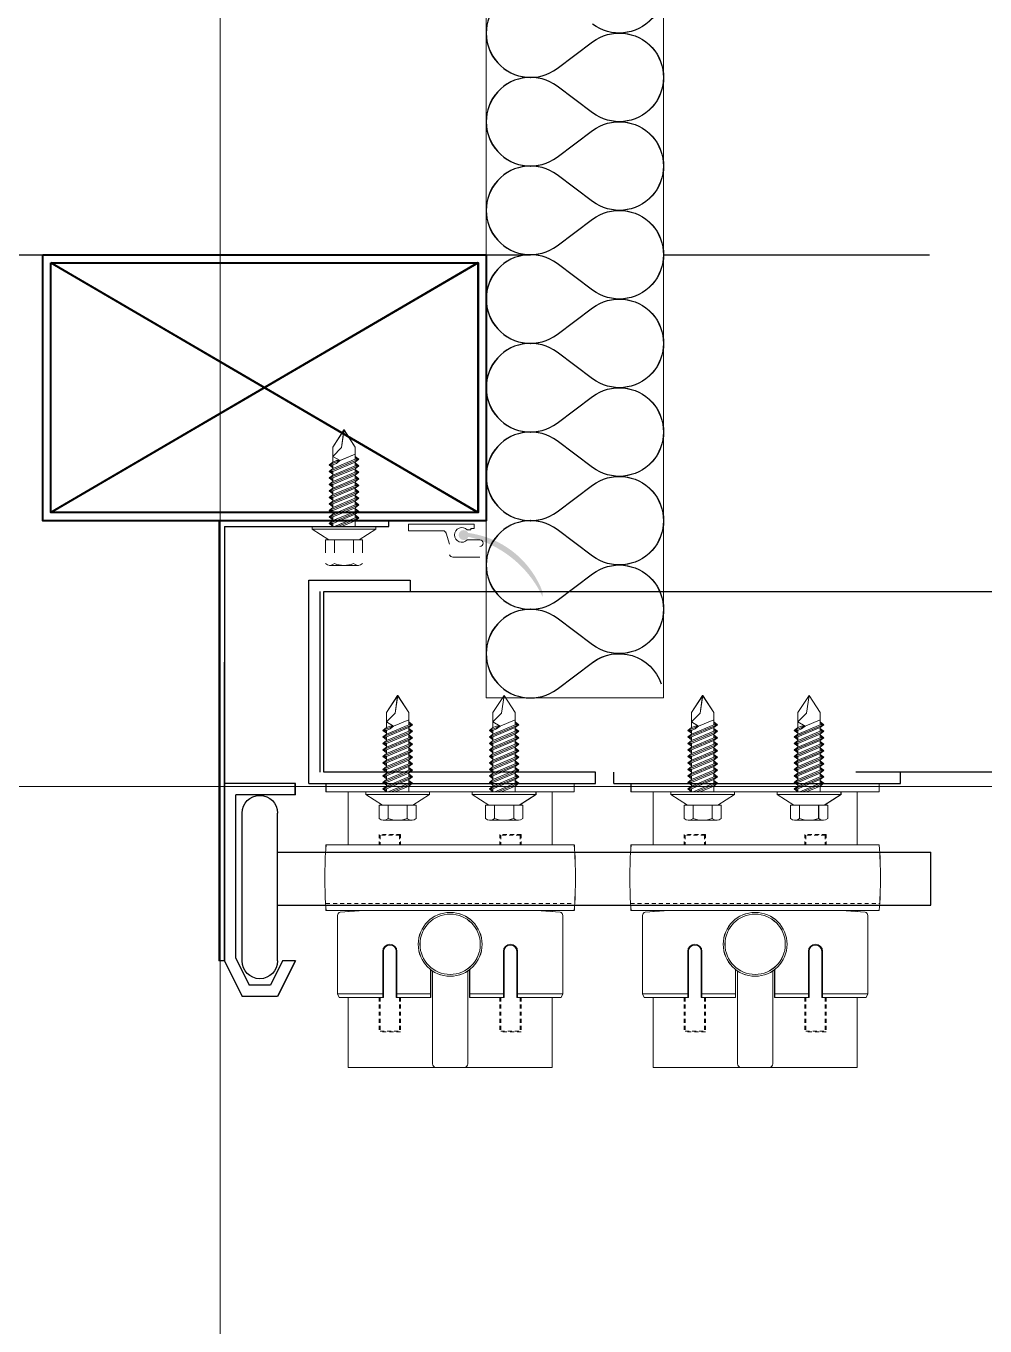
# Model space of a CAD drawing. Header units: millimetres. Extents: x 4739419 to 5837985, y 2291271 to 3446271.
# Drawn here: x 4932707.1 to 4932977.4, y 2426239.2 to 2426605.7 of the extents above; entities that cross this region are included whole.
import ezdxf

# ---------------------------------------------------------------- set-up
doc = ezdxf.new("R2010")
doc.units = ezdxf.units.MM
doc.linetypes.add('XR-평면도$0$HID', pattern=[2, 1.1, -0.9])
doc.linetypes.add('XR-평면도$0$HIDDEN', pattern=[0.375, 0.25, -0.125])
doc.layers.get('0').update_dxf_attribs({"color": 255})
for name, color, linetype, lineweight in [('XR-평면도$0$A-CNTL', 9, 'Continuous', 15), ('XR-평면도$0$A-CONC-LIN1', 9, 'Continuous', 40), ('XR-평면도$0$A-DWXM-SHUT', 9, 'Continuous', 25), ('XR-평면도$0$A-ELEV-LIN3', 9, 'Continuous', 18), ('XR-평면도$0$A-FFXM-EQP', 9, 'Continuous', 15), ('XR-평면도$0$A-WAXM-PANL', 9, 'Continuous', 20), ('XR-평면도$0$A-XXXX-STL', 9, 'Continuous', 25)]:
    doc.layers.add(name, color=color, linetype=linetype, lineweight=lineweight)
doc.layers.add('XR-평면도$0$HAT', color=9, linetype='Continuous')

# ---------------------------------------------------------------- blocks, each defined once
blk = doc.blocks.new('XR-평면도$0$중심선(210216)')
at = {"layer": 'XR-평면도$0$A-CNTL', "ltscale": 300}
blk.add_lwpolyline([(-10000, 90000), (186000, 90000)], dxfattribs=at)
blk = doc.blocks.new('XR-평면도$0$단열재(PANEL)')
at = {"layer": 'XR-평면도$0$HAT'}
for points in [[(-40, 430, 2), (-40, 470)], [(-60, 455, -2), (-60, 495), (-40, 480, 2), (-40, 520), (-60, 505, -2), (-60, 545), (-40, 530, 2), (-40, 570), (-60, 555, -2), (-60, 595), (-40, 580, 2), (-40, 620), (-60, 605, -2), (-60, 645), (-40, 630, 2), (-40, 670), (-60, 655, -2), (-60, 695), (-40, 680, 2), (-40, 720), (-60, 705, -2), (-60, 745), (-40, 730, 2), (-40, 770), (-60, 755, -2), (-60, 795), (-40, 780, 2), (-40, 820), (-60, 805, -2), (-60, 845), (-40, 830, 0.509758), (-1.34, 841.93, 0.509758)]]:
    blk.add_lwpolyline(points, format="xyb", dxfattribs=at)
blk = doc.blocks.new('XR-평면도$0$셔터(9600)230515')
at = {"layer": 'XR-평면도$0$A-FFXM-EQP'}
h = blk.add_hatch(color=256, dxfattribs=at)
h.paths.add_polyline_path([(171.6, 328.74, -0.016306), (169.93, 328.47, -1.195216), (167.68, 330.04, -0.543341), (169.97, 329.55, 0.013697), (171.6, 329.98)])
h.paths.add_polyline_path([(171.6, 328.74), (171.6, 329.98, 0.012355), (173.06, 330.44), (173.22, 330.44, 0.213645), (173.91, 330.75, 0.195215), (190.95, 346.53), (190.95, 345.22, -0.261268)])
at = {"color": 1}
for p, q in [((172.7, 252.3), (52.3, 322.7)), ((172.7, 322.7), (52.3, 252.3))]:
    blk.add_line(p, q, dxfattribs=at)
at = {"color": 3}
for points in [[(50, 250), (175, 250), (175, 325), (50, 325)], [(52.3, 252.3), (172.7, 252.3), (172.7, 322.7), (52.3, 322.7)]]:
    blk.add_lwpolyline(points, close=True, dxfattribs=at)
at = {"layer": 'XR-평면도$0$A-DWXM-SHUT', "ltscale": 20}
for p, q in [((101.2, 449.15), (106.2, 459.15)), ((116.2, 459.15), (106.2, 459.15)), ((121.2, 449.15), (116.2, 459.15)), ((104.4, 448.39), (108.18, 455.95)), ((114.22, 455.95), (108.18, 455.95)), ((117.62, 449.15), (114.22, 455.95)), ((99.6, 325), (99.6, 449.15)), ((101.2, 449.15), (99.6, 449.15)), ((101.2, 449.15), (101.2, 364.89)), ((101.2, 326.6), (101.2, 449.15)), ((104.4, 448.39), (104.4, 402.35)), ((106.2, 449.15), (106.2, 407.45)), ((116.2, 449.15), (116.2, 407.45)), ((121.2, 449.15), (117.62, 449.15)), ((116.2, 433.45), (300.32, 433.45)), ((300.32, 433.45), (300.32, 418.45)), ((116.2, 418.45), (300.32, 418.45)), ((121.2, 402.35), (104.4, 402.35)), ((121.2, 402.35), (121.2, 399.15)), ((121.2, 399.15), (101.2, 399.15)), ((125, 399.15), (205.84, 399.15)), ((125, 399.15), (125, 341.8)), ((125, 399.15), (205.84, 399.15)), ((128.2, 395.95), (128.2, 345)), ((205.84, 395.95), (129.2, 395.95)), ((129.2, 395.95), (129.2, 345)), ((205.84, 399.15), (205.84, 395.95)), ((210.98, 399.15), (291.82, 399.15)), ((210.98, 399.15), (210.98, 395.95)), ((9671.8, 395.95), (279.2, 395.95)), ((291.82, 399.15), (291.82, 395.95)), ((129.2, 345), (9671.8, 345)), ((153.55, 341.8), (153.55, 345)), ((125, 341.8), (153.55, 341.8)), ((101.2, 326.6), (147.53, 326.6)), ((101.2, 326.6, 0), (147.53, 326.6, 0)), ((147.53, 326.6), (147.53, 325)), ((147.53, 326.6, 0), (147.53, 325, 0)), ((99.6, 325), (147.53, 325))]:
    blk.add_line(p, q, dxfattribs=at)
for centre, start, end in [((111.2, 449.15, 0), 0, 180), ((111.2, 407.45, 0), 180, 0)]:
    blk.add_arc(centre, 5, start, end, dxfattribs=at)
at = {"layer": 'XR-평면도$0$A-FFXM-EQP'}
for p, q in [((136.1, 479.15), (136.1, 459.45)), ((136.1, 479.15), (193.6, 479.15)), ((159.85, 451.93), (159.85, 478.15)), ((160.85, 479.15), (168.85, 479.15)), ((169.85, 451.93), (169.85, 478.15)), ((193.6, 459.45), (193.6, 479.15)), ((222.08, 479.15), (222.08, 459.45)), ((222.08, 479.15), (279.58, 479.15)), ((245.83, 451.93), (245.83, 478.15)), ((246.83, 479.15), (254.83, 479.15)), ((255.83, 451.93), (255.83, 478.15)), ((279.58, 459.45), (279.58, 479.15)), ((133.1, 458.45), (133.57, 459.45)), ((133.1, 458.45), (133.1, 436.36)), ((133.1, 458.45), (146.05, 458.45)), ((133.57, 459.45), (146.05, 459.45)), ((145.85, 446.45), (145.85, 459.45)), ((146.05, 446.45), (146.05, 459.45)), ((149.65, 446.45), (149.65, 459.45)), ((149.65, 459.45), (159.35, 459.45)), ((149.65, 458.45), (159.35, 458.45)), ((149.85, 446.45), (149.85, 459.45)), ((159.35, 459.45), (159.35, 451.57)), ((170.35, 459.45), (180.05, 459.45)), ((170.35, 459.45), (170.35, 451.57)), ((170.35, 458.45), (180.05, 458.45)), ((179.85, 446.45), (179.85, 459.45)), ((180.05, 446.45), (180.05, 459.45)), ((183.65, 446.45), (183.65, 459.45)), ((183.65, 459.45), (196.13, 459.45)), ((183.65, 458.45), (196.6, 458.45)), ((183.85, 446.45), (183.85, 459.45)), ((196.6, 458.45), (196.13, 459.45)), ((196.6, 458.45), (196.6, 436.36)), ((219.08, 458.45), (219.55, 459.45)), ((219.08, 458.45), (219.08, 436.36)), ((219.08, 458.45), (232.03, 458.45)), ((219.55, 459.45), (232.03, 459.45)), ((231.83, 446.45), (231.83, 459.45)), ((232.03, 446.45), (232.03, 459.45)), ((235.63, 446.45), (235.63, 459.45)), ((235.63, 459.45), (245.33, 459.45)), ((235.63, 458.45), (245.33, 458.45)), ((235.83, 446.45), (235.83, 459.45)), ((245.33, 459.45), (245.33, 451.57)), ((256.33, 459.45), (266.03, 459.45)), ((256.33, 459.45), (256.33, 451.57)), ((256.33, 458.45), (266.03, 458.45)), ((265.83, 446.45), (265.83, 459.45)), ((266.03, 446.45), (266.03, 459.45)), ((269.63, 446.45), (269.63, 459.45)), ((269.63, 459.45), (282.11, 459.45)), ((269.63, 458.45), (282.58, 458.45)), ((269.83, 446.45), (269.83, 459.45)), ((282.58, 458.45), (282.11, 459.45)), ((282.58, 458.45), (282.58, 436.36)), ((129.85, 434.95), (199.85, 434.95)), ((140.52, 434.95), (133.86, 435.39)), ((136.1, 435.07), (136.1, 434.95)), ((189.18, 434.95), (195.84, 435.39)), ((193.6, 435.07), (193.6, 434.95)), ((215.83, 434.95), (285.83, 434.95)), ((226.5, 434.95), (219.84, 435.39)), ((222.08, 435.07), (222.08, 434.95)), ((275.16, 434.95), (281.82, 435.39)), ((279.58, 435.07), (279.58, 434.95)), ((129.85, 416.45), (199.85, 416.45)), ((136.1, 416.45), (136.1, 402.45)), ((193.6, 401.45), (193.6, 416.45)), ((215.83, 416.45), (285.83, 416.45)), ((222.08, 416.45), (222.08, 402.45)), ((279.58, 401.45), (279.58, 416.45)), ((144.8, 408.95), (144.8, 405.25)), ((154.12, 409.45), (145.98, 409.45)), ((147.34, 408.95), (147.34, 405.25)), ((152.76, 408.95), (152.76, 405.25)), ((155.3, 408.95), (155.3, 405.25)), ((174.8, 408.95), (174.8, 405.25)), ((184.12, 409.45), (175.98, 409.45)), ((177.34, 408.95), (177.34, 405.25)), ((182.76, 408.95), (182.76, 405.25)), ((185.3, 408.95), (185.3, 405.25)), ((230.78, 408.95), (230.78, 405.25)), ((240.1, 409.45), (231.96, 409.45)), ((233.32, 408.95), (233.32, 405.25)), ((238.74, 408.95), (238.74, 405.25)), ((241.28, 408.95), (241.28, 405.25)), ((260.78, 408.95), (260.78, 405.25)), ((270.1, 409.45), (261.96, 409.45)), ((263.32, 408.95), (263.32, 405.25)), ((268.74, 408.95), (268.74, 405.25)), ((271.28, 408.95), (271.28, 405.25)), ((155.3, 405.25), (144.8, 405.25)), ((185.3, 405.25), (174.8, 405.25)), ((241.28, 405.25), (230.78, 405.25)), ((271.28, 405.25), (260.78, 405.25)), ((129.85, 401.45), (199.85, 401.45)), ((129.85, 401.45), (129.85, 399.15)), ((136.1, 401.45), (136.1, 402.45)), ((154.2, 397.22), (145.9, 400.63)), ((154.2, 397.22), (145.9, 400.63)), ((146.9, 400.63), (146.9, 401.45)), ((146.9, 398.8), (146.9, 399.83)), ((154.2, 399.05), (148.3, 401.45)), ((153.2, 399.85), (153.2, 401.45)), ((184.2, 397.22), (175.9, 400.63)), ((184.2, 397.22), (175.9, 400.63)), ((176.9, 400.63), (176.9, 401.45)), ((176.9, 398.8), (176.9, 399.83)), ((184.2, 399.05), (178.3, 401.45)), ((183.2, 399.85), (183.2, 401.45)), ((193.6, 401.45), (193.6, 402.45)), ((199.85, 401.45), (199.85, 399.15)), ((215.83, 401.45), (215.83, 399.15)), ((215.83, 401.45), (285.83, 401.45)), ((222.08, 401.45), (222.08, 402.45)), ((240.18, 397.22), (231.88, 400.63)), ((240.18, 397.22), (231.88, 400.63)), ((232.88, 400.63), (232.88, 401.45)), ((232.88, 398.8), (232.88, 399.83)), ((240.18, 399.05), (234.28, 401.45)), ((239.18, 399.85), (239.18, 401.45)), ((270.18, 397.22), (261.88, 400.63)), ((270.18, 397.22), (261.88, 400.63)), ((262.88, 400.63), (262.88, 401.45)), ((262.88, 398.8), (262.88, 399.83)), ((270.18, 399.05), (264.28, 401.45)), ((269.18, 399.85), (269.18, 401.45)), ((279.58, 401.45), (279.58, 402.45)), ((285.83, 401.45), (285.83, 399.15)), ((154.2, 395.38), (145.9, 398.8)), ((154.2, 395.38), (145.9, 398.8)), ((154.2, 393.55), (145.9, 396.97)), ((154.2, 393.55), (145.9, 396.97)), ((146.9, 396.97), (146.9, 398)), ((146.9, 395.14), (146.9, 396.16)), ((153.2, 398.02), (153.2, 399.05)), ((153.2, 396.19), (153.2, 397.22)), ((184.2, 395.38), (175.9, 398.8)), ((184.2, 395.38), (175.9, 398.8)), ((184.2, 393.55), (175.9, 396.97)), ((184.2, 393.55), (175.9, 396.97)), ((176.9, 396.97), (176.9, 398)), ((176.9, 395.14), (176.9, 396.16)), ((183.2, 398.02), (183.2, 399.05)), ((183.2, 396.19), (183.2, 397.22)), ((240.18, 395.38), (231.88, 398.8)), ((240.18, 395.38), (231.88, 398.8)), ((240.18, 393.55), (231.88, 396.97)), ((240.18, 393.55), (231.88, 396.97)), ((232.88, 396.97), (232.88, 398)), ((232.88, 395.14), (232.88, 396.16)), ((239.18, 398.02), (239.18, 399.05)), ((239.18, 396.19), (239.18, 397.22)), ((270.18, 395.38), (261.88, 398.8)), ((270.18, 395.38), (261.88, 398.8)), ((270.18, 393.55), (261.88, 396.97)), ((270.18, 393.55), (261.88, 396.97)), ((262.88, 396.97), (262.88, 398)), ((262.88, 395.14), (262.88, 396.16)), ((269.18, 398.02), (269.18, 399.05)), ((269.18, 396.19), (269.18, 397.22)), ((154.2, 391.72), (145.9, 395.14)), ((154.2, 391.72), (145.9, 395.14)), ((154.2, 389.89), (145.9, 393.3)), ((154.2, 389.89), (145.9, 393.3)), ((146.9, 393.3), (146.9, 394.33)), ((146.9, 391.47), (146.9, 392.5)), ((153.2, 394.36), (153.2, 395.38)), ((153.2, 392.52), (153.2, 393.55)), ((184.2, 391.72), (175.9, 395.14)), ((184.2, 391.72), (175.9, 395.14)), ((184.2, 389.89), (175.9, 393.3)), ((184.2, 389.89), (175.9, 393.3)), ((176.9, 393.3), (176.9, 394.33)), ((176.9, 391.47), (176.9, 392.5)), ((183.2, 394.36), (183.2, 395.38)), ((183.2, 392.52), (183.2, 393.55)), ((240.18, 391.72), (231.88, 395.14)), ((240.18, 391.72), (231.88, 395.14)), ((240.18, 389.89), (231.88, 393.3)), ((240.18, 389.89), (231.88, 393.3)), ((232.88, 393.3), (232.88, 394.33)), ((232.88, 391.47), (232.88, 392.5)), ((239.18, 394.36), (239.18, 395.38)), ((239.18, 392.52), (239.18, 393.55)), ((270.18, 391.72), (261.88, 395.14)), ((270.18, 391.72), (261.88, 395.14)), ((270.18, 389.89), (261.88, 393.3)), ((270.18, 389.89), (261.88, 393.3)), ((262.88, 393.3), (262.88, 394.33)), ((262.88, 391.47), (262.88, 392.5)), ((269.18, 394.36), (269.18, 395.38)), ((269.18, 392.52), (269.18, 393.55)), ((154.2, 388.05), (145.9, 391.47)), ((154.2, 388.05), (145.9, 391.47)), ((154.2, 386.22), (145.9, 389.64)), ((154.2, 386.22), (145.9, 389.64)), ((146.9, 389.64), (146.9, 390.67)), ((146.9, 387.8), (146.9, 388.83)), ((153.2, 390.69), (153.2, 391.72)), ((153.2, 388.86), (153.2, 389.89)), ((184.2, 388.05), (175.9, 391.47)), ((184.2, 388.05), (175.9, 391.47)), ((184.2, 386.22), (175.9, 389.64)), ((184.2, 386.22), (175.9, 389.64)), ((176.9, 389.64), (176.9, 390.67)), ((176.9, 387.8), (176.9, 388.83)), ((183.2, 390.69), (183.2, 391.72)), ((183.2, 388.86), (183.2, 389.89)), ((240.18, 388.05), (231.88, 391.47)), ((240.18, 388.05), (231.88, 391.47)), ((240.18, 386.22), (231.88, 389.64)), ((240.18, 386.22), (231.88, 389.64)), ((232.88, 389.64), (232.88, 390.67)), ((232.88, 387.8), (232.88, 388.83)), ((239.18, 390.69), (239.18, 391.72)), ((239.18, 388.86), (239.18, 389.89)), ((270.18, 388.05), (261.88, 391.47)), ((270.18, 388.05), (261.88, 391.47)), ((270.18, 386.22), (261.88, 389.64)), ((270.18, 386.22), (261.88, 389.64)), ((262.88, 389.64), (262.88, 390.67)), ((262.88, 387.8), (262.88, 388.83)), ((269.18, 390.69), (269.18, 391.72)), ((269.18, 388.86), (269.18, 389.89)), ((154.2, 384.39), (145.9, 387.8)), ((154.2, 384.39), (145.9, 387.8)), ((154.2, 382.55), (145.9, 385.97)), ((154.2, 382.55), (145.9, 385.97)), ((146.9, 385.97), (146.9, 387)), ((146.9, 384.14), (146.9, 385.17)), ((153.2, 387.02), (153.2, 388.05)), ((153.2, 385.19), (153.2, 386.22)), ((184.2, 384.39), (175.9, 387.8)), ((184.2, 384.39), (175.9, 387.8)), ((184.2, 382.55), (175.9, 385.97)), ((184.2, 382.55), (175.9, 385.97)), ((176.9, 385.97), (176.9, 387)), ((176.9, 384.14), (176.9, 385.17)), ((183.2, 387.02), (183.2, 388.05)), ((183.2, 385.19), (183.2, 386.22)), ((240.18, 384.39), (231.88, 387.8)), ((240.18, 384.39), (231.88, 387.8)), ((240.18, 382.55), (231.88, 385.97)), ((240.18, 382.55), (231.88, 385.97)), ((232.88, 385.97), (232.88, 387)), ((232.88, 384.14), (232.88, 385.17)), ((239.18, 387.02), (239.18, 388.05)), ((239.18, 385.19), (239.18, 386.22)), ((270.18, 384.39), (261.88, 387.8)), ((270.18, 384.39), (261.88, 387.8)), ((270.18, 382.55), (261.88, 385.97)), ((270.18, 382.55), (261.88, 385.97)), ((262.88, 385.97), (262.88, 387)), ((262.88, 384.14), (262.88, 385.17)), ((269.18, 387.02), (269.18, 388.05)), ((269.18, 385.19), (269.18, 386.22)), ((148.91, 382.9), (145.9, 384.14)), ((148.91, 382.9), (145.9, 384.14)), ((146.9, 379.08), (146.9, 383.33)), ((153.2, 383.36), (153.2, 384.39)), ((153.2, 379.08), (153.2, 382.55)), ((178.91, 382.9), (175.9, 384.14)), ((178.91, 382.9), (175.9, 384.14)), ((176.9, 379.08), (176.9, 383.33)), ((183.2, 383.36), (183.2, 384.39)), ((183.2, 379.08), (183.2, 382.55)), ((234.89, 382.9), (231.88, 384.14)), ((234.89, 382.9), (231.88, 384.14)), ((232.88, 379.08), (232.88, 383.33)), ((239.18, 383.36), (239.18, 384.39)), ((239.18, 379.08), (239.18, 382.55)), ((264.89, 382.9), (261.88, 384.14)), ((264.89, 382.9), (261.88, 384.14)), ((262.88, 379.08), (262.88, 383.33)), ((269.18, 383.36), (269.18, 384.39)), ((269.18, 379.08), (269.18, 382.55)), ((138.99, 337.6), (130.85, 337.6)), ((138.99, 337.6, 0), (130.85, 337.6, 0)), ((129.67, 334.1), (129.67, 330.4)), ((129.67, 334.1, 0), (129.67, 330.4, 0)), ((132.21, 334.1), (132.21, 330.4)), ((132.21, 334.1, 0), (132.21, 330.4, 0)), ((137.64, 334.1), (137.64, 330.4)), ((137.64, 334.1, 0), (137.64, 330.4, 0)), ((140.17, 334.1), (140.17, 330.4)), ((140.17, 334.1, 0), (140.17, 330.4, 0)), ((173.22, 335.29), (165.58, 335.29)), ((173.22, 335.29, 0), (165.58, 335.29, 0)), ((140.17, 330.4), (129.67, 330.4)), ((140.17, 330.4, 0), (129.67, 330.4, 0)), ((164.7, 331.64), (163.71, 328.5)), ((164.7, 331.64, 0), (163.71, 328.5, 0)), ((173.22, 330.44), (169.64, 330.44)), ((173.22, 330.44, 0), (169.64, 330.44, 0)), ((131.77, 325.78), (131.77, 326.6)), ((131.77, 325.78, 0), (131.77, 326.6, 0)), ((139.07, 324.2), (133.17, 326.6)), ((139.07, 324.2, 0), (133.17, 326.6, 0)), ((138.07, 325), (138.07, 326.6)), ((138.07, 325, 0), (138.07, 326.6, 0)), ((153.11, 326), (153.11, 327.85)), ((153.11, 327.85), (162.88, 327.85)), ((153.11, 326, 0), (153.11, 327.85, 0)), ((153.11, 327.85, 0), (162.88, 327.85, 0)), ((155.88, 327.85), (161.43, 327.85)), ((155.88, 327.85, 0), (161.43, 327.85, 0)), ((170.68, 327.57), (169.64, 327.57)), ((170.68, 327.57, 0), (169.64, 327.57, 0)), ((170.68, 327.2), (170.68, 327.57)), ((170.68, 327.2, 0), (170.68, 327.57, 0)), ((170.68, 327.2), (171.6, 327.2)), ((170.68, 327.2, 0), (171.6, 327.2, 0)), ((171.6, 326), (171.6, 327.2)), ((171.6, 326, 0), (171.6, 327.2, 0)), ((139.07, 322.37), (130.77, 325.78)), ((139.07, 322.37), (130.77, 325.78)), ((139.07, 322.37, 0), (130.77, 325.78, 0)), ((139.07, 322.37, 0), (130.77, 325.78, 0)), ((139.07, 320.53), (130.77, 323.95)), ((139.07, 320.53), (130.77, 323.95)), ((139.07, 320.53, 0), (130.77, 323.95, 0)), ((139.07, 320.53, 0), (130.77, 323.95, 0)), ((131.77, 323.95), (131.77, 324.98)), ((131.77, 323.95, 0), (131.77, 324.98, 0)), ((131.77, 322.12), (131.77, 323.15)), ((131.77, 322.12, 0), (131.77, 323.15, 0)), ((138.07, 323.17), (138.07, 324.2)), ((138.07, 323.17, 0), (138.07, 324.2, 0)), ((169.38, 326), (153.11, 326)), ((169.38, 326, 0), (153.11, 326, 0)), ((171.6, 326), (153.66, 326)), ((171.6, 326, 0), (153.66, 326, 0)), ((139.07, 318.7), (130.77, 322.12)), ((139.07, 318.7), (130.77, 322.12)), ((139.07, 318.7, 0), (130.77, 322.12, 0)), ((139.07, 318.7, 0), (130.77, 322.12, 0)), ((139.07, 316.87), (130.77, 320.29)), ((139.07, 316.87), (130.77, 320.29)), ((139.07, 316.87, 0), (130.77, 320.29, 0)), ((139.07, 316.87, 0), (130.77, 320.29, 0)), ((131.77, 320.29), (131.77, 321.31)), ((131.77, 320.29, 0), (131.77, 321.31, 0)), ((131.77, 318.45), (131.77, 319.48)), ((131.77, 318.45, 0), (131.77, 319.48, 0)), ((138.07, 321.34), (138.07, 322.37)), ((138.07, 321.34, 0), (138.07, 322.37, 0)), ((138.07, 319.51), (138.07, 320.53)), ((138.07, 319.51, 0), (138.07, 320.53, 0)), ((139.07, 315.04), (130.77, 318.45)), ((139.07, 315.04), (130.77, 318.45)), ((139.07, 315.04, 0), (130.77, 318.45, 0)), ((139.07, 315.04, 0), (130.77, 318.45, 0)), ((139.07, 313.2), (130.77, 316.62)), ((139.07, 313.2), (130.77, 316.62)), ((139.07, 313.2, 0), (130.77, 316.62, 0)), ((139.07, 313.2, 0), (130.77, 316.62, 0)), ((131.77, 316.62), (131.77, 317.65)), ((131.77, 316.62, 0), (131.77, 317.65, 0)), ((131.77, 314.79), (131.77, 315.82)), ((131.77, 314.79, 0), (131.77, 315.82, 0)), ((138.07, 317.67), (138.07, 318.7)), ((138.07, 317.67, 0), (138.07, 318.7, 0)), ((138.07, 315.84), (138.07, 316.87)), ((138.07, 315.84, 0), (138.07, 316.87, 0)), ((139.07, 311.37), (130.77, 314.79)), ((139.07, 311.37), (130.77, 314.79)), ((139.07, 311.37, 0), (130.77, 314.79, 0)), ((139.07, 311.37, 0), (130.77, 314.79, 0)), ((139.07, 309.54), (130.77, 312.95)), ((139.07, 309.54), (130.77, 312.95)), ((139.07, 309.54, 0), (130.77, 312.95, 0)), ((139.07, 309.54, 0), (130.77, 312.95, 0)), ((131.77, 312.95), (131.77, 313.98)), ((131.77, 312.95, 0), (131.77, 313.98, 0)), ((131.77, 311.12), (131.77, 312.15)), ((131.77, 311.12, 0), (131.77, 312.15, 0)), ((138.07, 314.01), (138.07, 315.04)), ((138.07, 314.01, 0), (138.07, 315.04, 0)), ((138.07, 312.17), (138.07, 313.2)), ((138.07, 312.17, 0), (138.07, 313.2, 0)), ((139.07, 307.7), (130.77, 311.12)), ((139.07, 307.7), (130.77, 311.12)), ((139.07, 307.7, 0), (130.77, 311.12, 0)), ((139.07, 307.7, 0), (130.77, 311.12, 0)), ((133.78, 308.05), (130.77, 309.29)), ((133.78, 308.05), (130.77, 309.29)), ((133.78, 308.05, 0), (130.77, 309.29, 0)), ((133.78, 308.05, 0), (130.77, 309.29, 0)), ((131.77, 309.29), (131.77, 310.32)), ((131.77, 309.29, 0), (131.77, 310.32, 0)), ((131.77, 304.23), (131.77, 308.48)), ((131.77, 304.23, 0), (131.77, 308.48, 0)), ((138.07, 310.34), (138.07, 311.37)), ((138.07, 310.34, 0), (138.07, 311.37, 0)), ((138.07, 308.51), (138.07, 309.54)), ((138.07, 308.51, 0), (138.07, 309.54, 0)), ((138.07, 304.23), (138.07, 307.7)), ((138.07, 304.23, 0), (138.07, 307.7, 0))]:
    blk.add_line(p, q, dxfattribs=at)
at = {"layer": 'XR-평면도$0$A-FFXM-EQP', "linetype": 'XR-평면도$0$HID'}
for p, q in [((144.85, 459.45), (144.85, 469.15)), ((150.85, 469.15), (144.85, 469.15)), ((145.1, 459.45), (145.1, 468.9)), ((145.1, 468.9), (150.6, 468.9)), ((150.6, 459.45), (150.6, 468.9)), ((150.85, 459.45), (150.85, 469.15)), ((178.85, 459.45), (178.85, 469.15)), ((184.85, 469.15), (178.85, 469.15)), ((179.1, 459.45), (179.1, 468.9)), ((179.1, 468.9), (184.6, 468.9)), ((184.6, 459.45), (184.6, 468.9)), ((184.85, 459.45), (184.85, 469.15)), ((230.83, 459.45), (230.83, 469.15)), ((236.83, 469.15), (230.83, 469.15)), ((231.08, 459.45), (231.08, 468.9)), ((231.08, 468.9), (236.58, 468.9)), ((236.58, 459.45), (236.58, 468.9)), ((236.83, 459.45), (236.83, 469.15)), ((264.83, 459.45), (264.83, 469.15)), ((270.83, 469.15), (264.83, 469.15)), ((265.08, 459.45), (265.08, 468.9)), ((265.08, 468.9), (270.58, 468.9)), ((270.58, 459.45), (270.58, 468.9)), ((270.83, 459.45), (270.83, 469.15)), ((129.85, 432.95), (199.85, 432.95)), ((215.71, 432.95), (285.83, 432.95)), ((129.73, 418.45), (199.85, 418.45)), ((215.71, 418.45), (285.83, 418.45)), ((144.85, 413.45), (144.85, 416.45)), ((145.1, 413.7), (145.1, 416.45)), ((150.6, 413.7), (150.6, 416.45)), ((150.85, 413.45), (150.85, 416.45)), ((178.85, 413.45), (178.85, 416.45)), ((179.1, 413.7), (179.1, 416.45)), ((184.6, 413.7), (184.6, 416.45)), ((184.85, 413.45), (184.85, 416.45)), ((230.83, 413.45), (230.83, 416.45)), ((231.08, 413.7), (231.08, 416.45)), ((236.58, 413.7), (236.58, 416.45)), ((236.83, 413.45), (236.83, 416.45)), ((264.83, 413.45), (264.83, 416.45)), ((265.08, 413.7), (265.08, 416.45)), ((270.58, 413.7), (270.58, 416.45)), ((270.83, 413.45), (270.83, 416.45)), ((150.85, 413.45), (144.85, 413.45)), ((150.6, 413.7), (145.1, 413.7)), ((184.85, 413.45), (178.85, 413.45)), ((184.6, 413.7), (179.1, 413.7)), ((236.83, 413.45), (230.83, 413.45)), ((236.58, 413.7), (231.08, 413.7)), ((270.83, 413.45), (264.83, 413.45)), ((270.58, 413.7), (265.08, 413.7))]:
    blk.add_line(p, q, dxfattribs=at)
at = {"layer": 'XR-평면도$0$A-FFXM-EQP', "color": 7}
blk.add_line((129.85, 399.15), (199.85, 399.15), dxfattribs=at)
at = {"layer": 'XR-평면도$0$A-FFXM-EQP'}
for points in [[(145.75, 405.25), (154.35, 405.25), (159.05, 402.25), (141.05, 402.25)], [(175.75, 405.25), (184.35, 405.25), (189.05, 402.25), (171.05, 402.25)], [(231.73, 405.25), (240.33, 405.25), (245.03, 402.25), (227.03, 402.25)], [(261.73, 405.25), (270.33, 405.25), (275.03, 402.25), (257.03, 402.25)], [(141.05, 402.25), (159.05, 402.25), (159.05, 401.45), (141.05, 401.45)], [(145.9, 400.63), (146.9, 399.83), (153.2, 397.22), (154.2, 397.22), (153.2, 398.02), (146.9, 400.63)], [(171.05, 402.25), (189.05, 402.25), (189.05, 401.45), (171.05, 401.45)], [(175.9, 400.63), (176.9, 399.83), (183.2, 397.22), (184.2, 397.22), (183.2, 398.02), (176.9, 400.63)], [(227.03, 402.25), (245.03, 402.25), (245.03, 401.45), (227.03, 401.45)], [(231.88, 400.63), (232.88, 399.83), (239.18, 397.22), (240.18, 397.22), (239.18, 398.02), (232.88, 400.63)], [(257.03, 402.25), (275.03, 402.25), (275.03, 401.45), (257.03, 401.45)], [(261.88, 400.63), (262.88, 399.83), (269.18, 397.22), (270.18, 397.22), (269.18, 398.02), (262.88, 400.63)], [(145.9, 398.8), (146.9, 398), (153.2, 395.38), (154.2, 395.38), (153.2, 396.19), (146.9, 398.8)], [(145.9, 396.97), (146.9, 396.16), (153.2, 393.55), (154.2, 393.55), (153.2, 394.36), (146.9, 396.97)], [(175.9, 398.8), (176.9, 398), (183.2, 395.38), (184.2, 395.38), (183.2, 396.19), (176.9, 398.8)], [(175.9, 396.97), (176.9, 396.16), (183.2, 393.55), (184.2, 393.55), (183.2, 394.36), (176.9, 396.97)], [(231.88, 398.8), (232.88, 398), (239.18, 395.38), (240.18, 395.38), (239.18, 396.19), (232.88, 398.8)], [(231.88, 396.97), (232.88, 396.16), (239.18, 393.55), (240.18, 393.55), (239.18, 394.36), (232.88, 396.97)], [(261.88, 398.8), (262.88, 398), (269.18, 395.38), (270.18, 395.38), (269.18, 396.19), (262.88, 398.8)], [(261.88, 396.97), (262.88, 396.16), (269.18, 393.55), (270.18, 393.55), (269.18, 394.36), (262.88, 396.97)], [(145.9, 395.14), (146.9, 394.33), (153.2, 391.72), (154.2, 391.72), (153.2, 392.52), (146.9, 395.14)], [(145.9, 393.3), (146.9, 392.5), (153.2, 389.89), (154.2, 389.89), (153.2, 390.69), (146.9, 393.3)], [(175.9, 395.14), (176.9, 394.33), (183.2, 391.72), (184.2, 391.72), (183.2, 392.52), (176.9, 395.14)], [(175.9, 393.3), (176.9, 392.5), (183.2, 389.89), (184.2, 389.89), (183.2, 390.69), (176.9, 393.3)], [(231.88, 395.14), (232.88, 394.33), (239.18, 391.72), (240.18, 391.72), (239.18, 392.52), (232.88, 395.14)], [(231.88, 393.3), (232.88, 392.5), (239.18, 389.89), (240.18, 389.89), (239.18, 390.69), (232.88, 393.3)], [(261.88, 395.14), (262.88, 394.33), (269.18, 391.72), (270.18, 391.72), (269.18, 392.52), (262.88, 395.14)], [(261.88, 393.3), (262.88, 392.5), (269.18, 389.89), (270.18, 389.89), (269.18, 390.69), (262.88, 393.3)], [(145.9, 391.47), (146.9, 390.67), (153.2, 388.05), (154.2, 388.05), (153.2, 388.86), (146.9, 391.47)], [(145.9, 389.64), (146.9, 388.83), (153.2, 386.22), (154.2, 386.22), (153.2, 387.02), (146.9, 389.64)], [(175.9, 391.47), (176.9, 390.67), (183.2, 388.05), (184.2, 388.05), (183.2, 388.86), (176.9, 391.47)], [(175.9, 389.64), (176.9, 388.83), (183.2, 386.22), (184.2, 386.22), (183.2, 387.02), (176.9, 389.64)], [(231.88, 391.47), (232.88, 390.67), (239.18, 388.05), (240.18, 388.05), (239.18, 388.86), (232.88, 391.47)], [(231.88, 389.64), (232.88, 388.83), (239.18, 386.22), (240.18, 386.22), (239.18, 387.02), (232.88, 389.64)], [(261.88, 391.47), (262.88, 390.67), (269.18, 388.05), (270.18, 388.05), (269.18, 388.86), (262.88, 391.47)], [(261.88, 389.64), (262.88, 388.83), (269.18, 386.22), (270.18, 386.22), (269.18, 387.02), (262.88, 389.64)], [(145.9, 387.8), (146.9, 387), (153.2, 384.39), (154.2, 384.39), (153.2, 385.19), (146.9, 387.8)], [(145.9, 385.97), (146.9, 385.17), (153.2, 382.55), (154.2, 382.55), (153.2, 383.36), (146.9, 385.97)], [(175.9, 387.8), (176.9, 387), (183.2, 384.39), (184.2, 384.39), (183.2, 385.19), (176.9, 387.8)], [(175.9, 385.97), (176.9, 385.17), (183.2, 382.55), (184.2, 382.55), (183.2, 383.36), (176.9, 385.97)], [(231.88, 387.8), (232.88, 387), (239.18, 384.39), (240.18, 384.39), (239.18, 385.19), (232.88, 387.8)], [(231.88, 385.97), (232.88, 385.17), (239.18, 382.55), (240.18, 382.55), (239.18, 383.36), (232.88, 385.97)], [(261.88, 387.8), (262.88, 387), (269.18, 384.39), (270.18, 384.39), (269.18, 385.19), (262.88, 387.8)], [(261.88, 385.97), (262.88, 385.17), (269.18, 382.55), (270.18, 382.55), (269.18, 383.36), (262.88, 385.97)], [(145.9, 384.14), (146.9, 383.33), (147.91, 382.9), (148.91, 382.9), (147.91, 383.7), (146.9, 384.14)], [(175.9, 384.14), (176.9, 383.33), (177.91, 382.9), (178.91, 382.9), (177.91, 383.7), (176.9, 384.14)], [(231.88, 384.14), (232.88, 383.33), (233.89, 382.9), (234.89, 382.9), (233.89, 383.7), (232.88, 384.14)], [(261.88, 384.14), (262.88, 383.33), (263.89, 382.9), (264.89, 382.9), (263.89, 383.7), (262.88, 384.14)], [(130.62, 330.4), (139.22, 330.4), (143.92, 327.4), (125.92, 327.4)], [(125.92, 327.4), (143.92, 327.4), (143.92, 326.6), (125.92, 326.6)], [(130.77, 325.78), (131.77, 324.98), (138.07, 322.37), (139.07, 322.37), (138.07, 323.17), (131.77, 325.78)], [(130.77, 323.95), (131.77, 323.15), (138.07, 320.53), (139.07, 320.53), (138.07, 321.34), (131.77, 323.95)], [(130.77, 322.12), (131.77, 321.31), (138.07, 318.7), (139.07, 318.7), (138.07, 319.51), (131.77, 322.12)], [(130.77, 320.29), (131.77, 319.48), (138.07, 316.87), (139.07, 316.87), (138.07, 317.67), (131.77, 320.29)], [(130.77, 318.45), (131.77, 317.65), (138.07, 315.04), (139.07, 315.04), (138.07, 315.84), (131.77, 318.45)], [(130.77, 316.62), (131.77, 315.82), (138.07, 313.2), (139.07, 313.2), (138.07, 314.01), (131.77, 316.62)], [(130.77, 314.79), (131.77, 313.98), (138.07, 311.37), (139.07, 311.37), (138.07, 312.17), (131.77, 314.79)], [(130.77, 312.95), (131.77, 312.15), (138.07, 309.54), (139.07, 309.54), (138.07, 310.34), (131.77, 312.95)], [(130.77, 311.12), (131.77, 310.32), (138.07, 307.7), (139.07, 307.7), (138.07, 308.51), (131.77, 311.12)], [(130.77, 309.29), (131.77, 308.48), (132.78, 308.05), (133.78, 308.05), (132.78, 308.85), (131.77, 309.29)]]:
    blk.add_lwpolyline(points, close=True, dxfattribs=at)
for points in [[(146.9, 401.04), (145.9, 400.63), (146.9, 401.44)], [(146.9, 399.2), (145.9, 398.8), (146.9, 399.61)], [(147.41, 401.45), (153.2, 399.05), (154.2, 399.05), (153.2, 399.85), (149.35, 401.45)], [(176.9, 401.04), (175.9, 400.63), (176.9, 401.44)], [(176.9, 399.2), (175.9, 398.8), (176.9, 399.61)], [(177.41, 401.45), (183.2, 399.05), (184.2, 399.05), (183.2, 399.85), (179.35, 401.45)], [(232.88, 401.04), (231.88, 400.63), (232.88, 401.44)], [(232.88, 399.2), (231.88, 398.8), (232.88, 399.61)], [(233.39, 401.45), (239.18, 399.05), (240.18, 399.05), (239.18, 399.85), (235.33, 401.45)], [(262.88, 401.04), (261.88, 400.63), (262.88, 401.44)], [(262.88, 399.2), (261.88, 398.8), (262.88, 399.61)], [(263.39, 401.45), (269.18, 399.05), (270.18, 399.05), (269.18, 399.85), (265.33, 401.45)], [(146.9, 397.37), (145.9, 396.97), (146.9, 397.77)], [(146.9, 395.54), (145.9, 395.14), (146.9, 395.94)], [(153.2, 398.65), (154.2, 399.05), (153.2, 398.25)], [(153.2, 396.82), (154.2, 397.22), (153.2, 396.41)], [(153.2, 396.82), (154.2, 397.22), (153.2, 396.41)], [(176.9, 397.37), (175.9, 396.97), (176.9, 397.77)], [(176.9, 395.54), (175.9, 395.14), (176.9, 395.94)], [(183.2, 398.65), (184.2, 399.05), (183.2, 398.25)], [(183.2, 396.82), (184.2, 397.22), (183.2, 396.41)], [(183.2, 396.82), (184.2, 397.22), (183.2, 396.41)], [(232.88, 397.37), (231.88, 396.97), (232.88, 397.77)], [(232.88, 395.54), (231.88, 395.14), (232.88, 395.94)], [(239.18, 398.65), (240.18, 399.05), (239.18, 398.25)], [(239.18, 396.82), (240.18, 397.22), (239.18, 396.41)], [(239.18, 396.82), (240.18, 397.22), (239.18, 396.41)], [(262.88, 397.37), (261.88, 396.97), (262.88, 397.77)], [(262.88, 395.54), (261.88, 395.14), (262.88, 395.94)], [(269.18, 398.65), (270.18, 399.05), (269.18, 398.25)], [(269.18, 396.82), (270.18, 397.22), (269.18, 396.41)], [(269.18, 396.82), (270.18, 397.22), (269.18, 396.41)], [(146.9, 393.7), (145.9, 393.3), (146.9, 394.11)], [(146.9, 391.87), (145.9, 391.47), (146.9, 392.27)], [(153.2, 394.98), (154.2, 395.38), (153.2, 394.58)], [(153.2, 394.98), (154.2, 395.38), (153.2, 394.58)], [(153.2, 393.15), (154.2, 393.55), (153.2, 392.75)], [(153.2, 393.15), (154.2, 393.55), (153.2, 392.75)], [(176.9, 393.7), (175.9, 393.3), (176.9, 394.11)], [(176.9, 391.87), (175.9, 391.47), (176.9, 392.27)], [(183.2, 394.98), (184.2, 395.38), (183.2, 394.58)], [(183.2, 394.98), (184.2, 395.38), (183.2, 394.58)], [(183.2, 393.15), (184.2, 393.55), (183.2, 392.75)], [(183.2, 393.15), (184.2, 393.55), (183.2, 392.75)], [(232.88, 393.7), (231.88, 393.3), (232.88, 394.11)], [(232.88, 391.87), (231.88, 391.47), (232.88, 392.27)], [(239.18, 394.98), (240.18, 395.38), (239.18, 394.58)], [(239.18, 394.98), (240.18, 395.38), (239.18, 394.58)], [(239.18, 393.15), (240.18, 393.55), (239.18, 392.75)], [(239.18, 393.15), (240.18, 393.55), (239.18, 392.75)], [(262.88, 393.7), (261.88, 393.3), (262.88, 394.11)], [(262.88, 391.87), (261.88, 391.47), (262.88, 392.27)], [(269.18, 394.98), (270.18, 395.38), (269.18, 394.58)], [(269.18, 394.98), (270.18, 395.38), (269.18, 394.58)], [(269.18, 393.15), (270.18, 393.55), (269.18, 392.75)], [(269.18, 393.15), (270.18, 393.55), (269.18, 392.75)], [(146.9, 390.04), (145.9, 389.64), (146.9, 390.44)], [(146.9, 388.21), (145.9, 387.8), (146.9, 388.61)], [(153.2, 391.32), (154.2, 391.72), (153.2, 390.91)], [(153.2, 391.32), (154.2, 391.72), (153.2, 390.91)], [(153.2, 389.48), (154.2, 389.89), (153.2, 389.08)], [(153.2, 389.48), (154.2, 389.89), (153.2, 389.08)], [(176.9, 390.04), (175.9, 389.64), (176.9, 390.44)], [(176.9, 388.21), (175.9, 387.8), (176.9, 388.61)], [(183.2, 391.32), (184.2, 391.72), (183.2, 390.91)], [(183.2, 391.32), (184.2, 391.72), (183.2, 390.91)], [(183.2, 389.48), (184.2, 389.89), (183.2, 389.08)], [(183.2, 389.48), (184.2, 389.89), (183.2, 389.08)], [(232.88, 390.04), (231.88, 389.64), (232.88, 390.44)], [(232.88, 388.21), (231.88, 387.8), (232.88, 388.61)], [(239.18, 391.32), (240.18, 391.72), (239.18, 390.91)], [(239.18, 391.32), (240.18, 391.72), (239.18, 390.91)], [(239.18, 389.48), (240.18, 389.89), (239.18, 389.08)], [(239.18, 389.48), (240.18, 389.89), (239.18, 389.08)], [(262.88, 390.04), (261.88, 389.64), (262.88, 390.44)], [(262.88, 388.21), (261.88, 387.8), (262.88, 388.61)], [(269.18, 391.32), (270.18, 391.72), (269.18, 390.91)], [(269.18, 391.32), (270.18, 391.72), (269.18, 390.91)], [(269.18, 389.48), (270.18, 389.89), (269.18, 389.08)], [(269.18, 389.48), (270.18, 389.89), (269.18, 389.08)], [(146.9, 386.37), (145.9, 385.97), (146.9, 386.77)], [(146.9, 384.54), (145.9, 384.14), (146.9, 384.94)], [(153.2, 387.65), (154.2, 388.05), (153.2, 387.25)], [(153.2, 387.65), (154.2, 388.05), (153.2, 387.25)], [(153.2, 385.82), (154.2, 386.22), (153.2, 385.42)], [(153.2, 385.82), (154.2, 386.22), (153.2, 385.42)], [(176.9, 386.37), (175.9, 385.97), (176.9, 386.77)], [(176.9, 384.54), (175.9, 384.14), (176.9, 384.94)], [(183.2, 387.65), (184.2, 388.05), (183.2, 387.25)], [(183.2, 387.65), (184.2, 388.05), (183.2, 387.25)], [(183.2, 385.82), (184.2, 386.22), (183.2, 385.42)], [(183.2, 385.82), (184.2, 386.22), (183.2, 385.42)], [(232.88, 386.37), (231.88, 385.97), (232.88, 386.77)], [(232.88, 384.54), (231.88, 384.14), (232.88, 384.94)], [(239.18, 387.65), (240.18, 388.05), (239.18, 387.25)], [(239.18, 387.65), (240.18, 388.05), (239.18, 387.25)], [(239.18, 385.82), (240.18, 386.22), (239.18, 385.42)], [(239.18, 385.82), (240.18, 386.22), (239.18, 385.42)], [(262.88, 386.37), (261.88, 385.97), (262.88, 386.77)], [(262.88, 384.54), (261.88, 384.14), (262.88, 384.94)], [(269.18, 387.65), (270.18, 388.05), (269.18, 387.25)], [(269.18, 387.65), (270.18, 388.05), (269.18, 387.25)], [(269.18, 385.82), (270.18, 386.22), (269.18, 385.42)], [(269.18, 385.82), (270.18, 386.22), (269.18, 385.42)], [(153.2, 381.12), (148.91, 382.93), (146.9, 381.76), (149.32, 379.25), (150.05, 374.28)], [(153.2, 383.98), (154.2, 384.39), (153.2, 383.58)], [(153.2, 383.98), (154.2, 384.39), (153.2, 383.58)], [(153.2, 382.15), (154.2, 382.55), (153.2, 381.75)], [(153.2, 382.15), (154.2, 382.55), (153.2, 381.75)], [(183.2, 381.12), (178.91, 382.93), (176.9, 381.76), (179.32, 379.25), (180.05, 374.28)], [(183.2, 383.98), (184.2, 384.39), (183.2, 383.58)], [(183.2, 383.98), (184.2, 384.39), (183.2, 383.58)], [(183.2, 382.15), (184.2, 382.55), (183.2, 381.75)], [(183.2, 382.15), (184.2, 382.55), (183.2, 381.75)], [(239.18, 381.12), (234.89, 382.93), (232.88, 381.76), (235.3, 379.25), (236.03, 374.28)], [(239.18, 383.98), (240.18, 384.39), (239.18, 383.58)], [(239.18, 383.98), (240.18, 384.39), (239.18, 383.58)], [(239.18, 382.15), (240.18, 382.55), (239.18, 381.75)], [(239.18, 382.15), (240.18, 382.55), (239.18, 381.75)], [(269.18, 381.12), (264.89, 382.93), (262.88, 381.76), (265.3, 379.25), (266.03, 374.28)], [(269.18, 383.98), (270.18, 384.39), (269.18, 383.58)], [(269.18, 383.98), (270.18, 384.39), (269.18, 383.58)], [(269.18, 382.15), (270.18, 382.55), (269.18, 381.75)], [(269.18, 382.15), (270.18, 382.55), (269.18, 381.75)], [(146.9, 379.08), (150.05, 374.28), (153.2, 379.08)], [(176.9, 379.08), (180.05, 374.28), (183.2, 379.08)], [(232.88, 379.08), (236.03, 374.28), (239.18, 379.08)], [(262.88, 379.08), (266.03, 374.28), (269.18, 379.08)], [(131.77, 326.19), (130.77, 325.78), (131.77, 326.59)], [(132.29, 326.6), (138.07, 324.2), (139.07, 324.2), (138.07, 325), (134.23, 326.6)], [(131.77, 324.35), (130.77, 323.95), (131.77, 324.76)], [(131.77, 322.52), (130.77, 322.12), (131.77, 322.92)], [(138.07, 323.8), (139.07, 324.2), (138.07, 323.4)], [(131.77, 320.69), (130.77, 320.29), (131.77, 321.09)], [(131.77, 318.85), (130.77, 318.45), (131.77, 319.26)], [(138.07, 321.97), (139.07, 322.37), (138.07, 321.56)], [(138.07, 321.97), (139.07, 322.37), (138.07, 321.56)], [(138.07, 320.13), (139.07, 320.53), (138.07, 319.73)], [(138.07, 320.13), (139.07, 320.53), (138.07, 319.73)], [(131.77, 317.02), (130.77, 316.62), (131.77, 317.42)], [(131.77, 315.19), (130.77, 314.79), (131.77, 315.59)], [(138.07, 318.3), (139.07, 318.7), (138.07, 317.9)], [(138.07, 318.3), (139.07, 318.7), (138.07, 317.9)], [(138.07, 316.47), (139.07, 316.87), (138.07, 316.06)], [(138.07, 316.47), (139.07, 316.87), (138.07, 316.06)], [(131.77, 313.36), (130.77, 312.95), (131.77, 313.76)], [(131.77, 311.52), (130.77, 311.12), (131.77, 311.92)], [(138.07, 314.63), (139.07, 315.04), (138.07, 314.23)], [(138.07, 314.63), (139.07, 315.04), (138.07, 314.23)], [(138.07, 312.8), (139.07, 313.2), (138.07, 312.4)], [(138.07, 312.8), (139.07, 313.2), (138.07, 312.4)], [(131.77, 309.69), (130.77, 309.29), (131.77, 310.09)], [(138.07, 306.27), (133.79, 308.08), (131.77, 306.91), (134.19, 304.4), (134.92, 299.43)], [(138.07, 310.97), (139.07, 311.37), (138.07, 310.57)], [(138.07, 310.97), (139.07, 311.37), (138.07, 310.57)], [(138.07, 309.13), (139.07, 309.54), (138.07, 308.73)], [(138.07, 309.13), (139.07, 309.54), (138.07, 308.73)], [(138.07, 307.3), (139.07, 307.7), (138.07, 306.9)], [(138.07, 307.3), (139.07, 307.7), (138.07, 306.9)], [(131.77, 304.23), (134.92, 299.43), (138.07, 304.23)]]:
    blk.add_lwpolyline(points, dxfattribs=at)
at = {"layer": 'XR-평면도$0$A-FFXM-EQP', "elevation": 0}
for points in [[(130.62, 330.4), (139.22, 330.4), (143.92, 327.4), (125.92, 327.4)], [(125.92, 327.4), (143.92, 327.4), (143.92, 326.6), (125.92, 326.6)], [(130.77, 325.78), (131.77, 324.98), (138.07, 322.37), (139.07, 322.37), (138.07, 323.17), (131.77, 325.78)], [(130.77, 323.95), (131.77, 323.15), (138.07, 320.53), (139.07, 320.53), (138.07, 321.34), (131.77, 323.95)], [(130.77, 322.12), (131.77, 321.31), (138.07, 318.7), (139.07, 318.7), (138.07, 319.51), (131.77, 322.12)], [(130.77, 320.29), (131.77, 319.48), (138.07, 316.87), (139.07, 316.87), (138.07, 317.67), (131.77, 320.29)], [(130.77, 318.45), (131.77, 317.65), (138.07, 315.04), (139.07, 315.04), (138.07, 315.84), (131.77, 318.45)], [(130.77, 316.62), (131.77, 315.82), (138.07, 313.2), (139.07, 313.2), (138.07, 314.01), (131.77, 316.62)], [(130.77, 314.79), (131.77, 313.98), (138.07, 311.37), (139.07, 311.37), (138.07, 312.17), (131.77, 314.79)], [(130.77, 312.95), (131.77, 312.15), (138.07, 309.54), (139.07, 309.54), (138.07, 310.34), (131.77, 312.95)], [(130.77, 311.12), (131.77, 310.32), (138.07, 307.7), (139.07, 307.7), (138.07, 308.51), (131.77, 311.12)], [(130.77, 309.29), (131.77, 308.48), (132.78, 308.05), (133.78, 308.05), (132.78, 308.85), (131.77, 309.29)]]:
    blk.add_lwpolyline(points, close=True, dxfattribs=at)
for points in [[(131.77, 326.19), (130.77, 325.78), (131.77, 326.59)], [(132.29, 326.6), (138.07, 324.2), (139.07, 324.2), (138.07, 325), (134.23, 326.6)], [(131.77, 324.35), (130.77, 323.95), (131.77, 324.76)], [(131.77, 322.52), (130.77, 322.12), (131.77, 322.92)], [(138.07, 323.8), (139.07, 324.2), (138.07, 323.4)], [(131.77, 320.69), (130.77, 320.29), (131.77, 321.09)], [(131.77, 318.85), (130.77, 318.45), (131.77, 319.26)], [(138.07, 321.97), (139.07, 322.37), (138.07, 321.56)], [(138.07, 321.97), (139.07, 322.37), (138.07, 321.56)], [(138.07, 320.13), (139.07, 320.53), (138.07, 319.73)], [(138.07, 320.13), (139.07, 320.53), (138.07, 319.73)], [(131.77, 317.02), (130.77, 316.62), (131.77, 317.42)], [(131.77, 315.19), (130.77, 314.79), (131.77, 315.59)], [(138.07, 318.3), (139.07, 318.7), (138.07, 317.9)], [(138.07, 318.3), (139.07, 318.7), (138.07, 317.9)], [(138.07, 316.47), (139.07, 316.87), (138.07, 316.06)], [(138.07, 316.47), (139.07, 316.87), (138.07, 316.06)], [(131.77, 313.36), (130.77, 312.95), (131.77, 313.76)], [(131.77, 311.52), (130.77, 311.12), (131.77, 311.92)], [(138.07, 314.63), (139.07, 315.04), (138.07, 314.23)], [(138.07, 314.63), (139.07, 315.04), (138.07, 314.23)], [(138.07, 312.8), (139.07, 313.2), (138.07, 312.4)], [(138.07, 312.8), (139.07, 313.2), (138.07, 312.4)], [(131.77, 309.69), (130.77, 309.29), (131.77, 310.09)], [(138.07, 306.27), (133.79, 308.08), (131.77, 306.91), (134.19, 304.4), (134.92, 299.43)], [(138.07, 310.97), (139.07, 311.37), (138.07, 310.57)], [(138.07, 310.97), (139.07, 311.37), (138.07, 310.57)], [(138.07, 309.13), (139.07, 309.54), (138.07, 308.73)], [(138.07, 309.13), (139.07, 309.54), (138.07, 308.73)], [(138.07, 307.3), (139.07, 307.7), (138.07, 306.9)], [(138.07, 307.3), (139.07, 307.7), (138.07, 306.9)], [(131.77, 304.23), (134.92, 299.43), (138.07, 304.23)]]:
    blk.add_lwpolyline(points, dxfattribs=at)
at = {"layer": 'XR-평면도$0$A-FFXM-EQP'}
for centre, radius in [((164.85, 444.45, 0), 9), ((164.85, 444.45, 0), 8.5), ((250.83, 444.45, 0), 9), ((250.83, 444.45, 0), 8.5)]:
    blk.add_circle(centre, radius, dxfattribs=at)
for centre, radius, start, end in [((160.85, 478.15, 0), 1, 90, 180), ((168.85, 478.15, 0), 1, 0, 90), ((246.83, 478.15, 0), 1, 90, 180), ((254.83, 478.15, 0), 1, 0, 90), ((147.85, 446.45, 0), 2, 180, 270), ((147.85, 446.45, 0), 1.8, 180, 270), ((147.85, 446.45, 0), 2, 270, 0), ((147.85, 446.45, 0), 1.8, 270, 0), ((181.85, 446.45, 0), 2, 180, 270), ((181.85, 446.45, 0), 1.8, 180, 270), ((181.85, 446.45, 0), 1.8, 270, 0), ((181.85, 446.45, 0), 2, 270, 0), ((233.83, 446.45, 0), 2, 180, 270), ((233.83, 446.45, 0), 1.8, 180, 270), ((233.83, 446.45, 0), 2, 270, 0), ((233.83, 446.45, 0), 1.8, 270, 0), ((267.83, 446.45, 0), 2, 180, 270), ((267.83, 446.45, 0), 1.8, 180, 270), ((267.83, 446.45, 0), 1.8, 270, 0), ((267.83, 446.45, 0), 2, 270, 0), ((134.1, 436.36, 0), 1, 180, 255.9031), ((195.6, 436.36, 0), 1, 284.0969, 0), ((220.08, 436.36, 0), 1, 180, 255.9031), ((281.58, 436.36, 0), 1, 284.0969, 0), ((264.28, 425.7, 0), 134.75, 176.0638, 183.9362), ((65.42, 425.7, 0), 134.75, 356.0638, 3.9362), ((350.26, 425.7, 0), 134.75, 176.0638, 183.9362), ((151.4, 425.7, 0), 134.75, 356.0638, 3.9362), ((146.07, 407.59, 0), 1.86, 46.9662, 133.0338), ((150.05, 401.84, 0), 7.61, 69.1195, 110.8805), ((154.03, 407.59, 0), 1.86, 46.9662, 133.0338), ((176.07, 407.59, 0), 1.86, 46.9662, 133.0338), ((180.05, 401.84, 0), 7.61, 69.1195, 110.8805), ((184.03, 407.59, 0), 1.86, 46.9662, 133.0338), ((232.05, 407.59, 0), 1.86, 46.9662, 133.0338), ((236.03, 401.84, 0), 7.61, 69.1195, 110.8805), ((240.01, 407.59, 0), 1.86, 46.9662, 133.0338), ((262.05, 407.59, 0), 1.86, 46.9662, 133.0338), ((266.03, 401.84, 0), 7.61, 69.1195, 110.8805), ((270.01, 407.59, 0), 1.86, 46.9662, 133.0338), ((130.94, 335.74, 0), 1.86, 46.9662, 133.0338), ((130.94, 335.74, 0), 1.86, 46.9662, 133.0338), ((134.92, 329.99, 0), 7.61, 69.1195, 110.8805), ((134.92, 329.99, 0), 7.61, 69.1195, 110.8805), ((138.91, 335.74, 0), 1.86, 46.9662, 133.0338), ((138.91, 335.74, 0), 1.86, 46.9662, 133.0338), ((165.58, 334.36), 0.925, 90, 162.646), ((165.58, 334.36, 0), 0.925, 90, 162.646), ((168.13, 329.01), 2.08, 43.5422, 316.4578), ((168.13, 329.01, 0), 2.08, 43.5422, 316.4578), ((173.22, 331.36), 0.925, 270, 90), ((173.22, 331.36, 0), 0.925, 270, 90), ((162.83, 328.77), 0.925, 270, 342.646), ((162.83, 328.77, 0), 0.925, 270, 342.646)]:
    blk.add_arc(centre, radius, start, end, dxfattribs=at)
at = {"layer": 'XR-평면도$0$A-WAXM-PANL', "elevation": 0}
blk.add_lwpolyline([(0, -50), (175, -50), (175, 375), (225, 375), (225, -100), (0, -100)], dxfattribs=at)
at = {"layer": 'XR-평면도$0$A-XXXX-STL', "color": 3, "linetype": 'XR-평면도$0$HIDDEN', "ltscale": 300}
blk.add_lwpolyline([(0, 250), (9900, 250), (9900, 0), (0, 0)], close=True, dxfattribs=at)
at = {"xscale": 0.5, "yscale": 0.5, "zscale": 0.5}
blk.add_blockref('XR-평면도$0$단열재(PANEL)', (225, -50), dxfattribs=at)

msp = doc.modelspace()

# ---------------------------------------------------------------- linework, layer by layer
at = {"layer": 'XR-평면도$0$A-ELEV-LIN3'}
for points in [[(5001611.81, 2425791.23), (5001611.81, 2427291.23), (5000011.81, 2427291.23), (5000011.81, 2426391.23), (4987761.81, 2426391.23), (4987761.81, 2426991.23), (4986461.81, 2426991.23), (4986461.81, 2425291.23), (4987561.81, 2425291.23), (4987561.81, 2413991.23), (4931661.81, 2413991.23), (4931661.81, 2425291.23), (4932761.81, 2425291.23), (4932761.81, 2426991.23), (4931461.81, 2426991.23), (4931461.81, 2426391.23), (4921761.81, 2426391.23), (4921761.81, 2426991.23), (4920461.81, 2426991.23), (4920461.81, 2425291.23), (4921561.81, 2425291.23), (4921561.81, 2413991.23), (4881111.81, 2413991.23)], [(5001611.82, 2425791.23), (5001611.82, 2427291.23), (5000011.82, 2427291.23), (5000011.82, 2426391.23), (4987761.82, 2426391.23), (4987761.82, 2426991.23), (4986461.82, 2426991.23), (4986461.82, 2425291.23), (4987561.82, 2425291.23), (4987561.82, 2413991.23), (4931661.82, 2413991.23), (4931661.82, 2425291.23), (4932761.82, 2425291.23), (4932761.82, 2426991.23), (4931461.82, 2426991.23), (4931461.82, 2426391.23), (4921761.82, 2426391.23), (4921761.82, 2426991.23), (4920461.82, 2426991.23), (4920461.82, 2425291.23), (4921561.82, 2425291.23), (4921561.82, 2413991.23), (4881111.82, 2413991.23)], [(5001611.82, 2425791.23), (5001611.82, 2427291.23), (5000011.82, 2427291.23), (5000011.82, 2426391.23), (4987761.82, 2426391.23), (4987761.82, 2426991.23), (4986461.82, 2426991.23), (4986461.82, 2425291.23), (4987561.82, 2425291.23), (4987561.82, 2413991.23), (4931661.82, 2413991.23), (4931661.82, 2425291.23), (4932761.82, 2425291.23), (4932761.82, 2426991.23), (4931461.82, 2426991.23), (4931461.82, 2426391.23), (4921761.82, 2426391.23), (4921761.82, 2426991.23), (4920461.82, 2426991.23), (4920461.82, 2425291.23), (4921561.82, 2425291.23), (4921561.82, 2413991.23), (4881111.82, 2413991.23)]]:
    msp.add_lwpolyline(points, dxfattribs=at)

# ---------------------------------------------------------------- block references
at = {"layer": 'XR-평면도$0$A-CNTL'}
msp.add_blockref('XR-평면도$0$중심선(210216)', (4866111.81, 2336391.23), dxfattribs=at)
at = {"layer": 'XR-평면도$0$A-CONC-LIN1', "xscale": -1, "rotation": 180}
for p in [(4932661.81, 2426791.23), (4932661.82, 2426791.23), (4932661.82, 2426791.23)]:
    msp.add_blockref('XR-평면도$0$셔터(9600)230515', p, dxfattribs=at)

doc.saveas('drawing.dxf')
